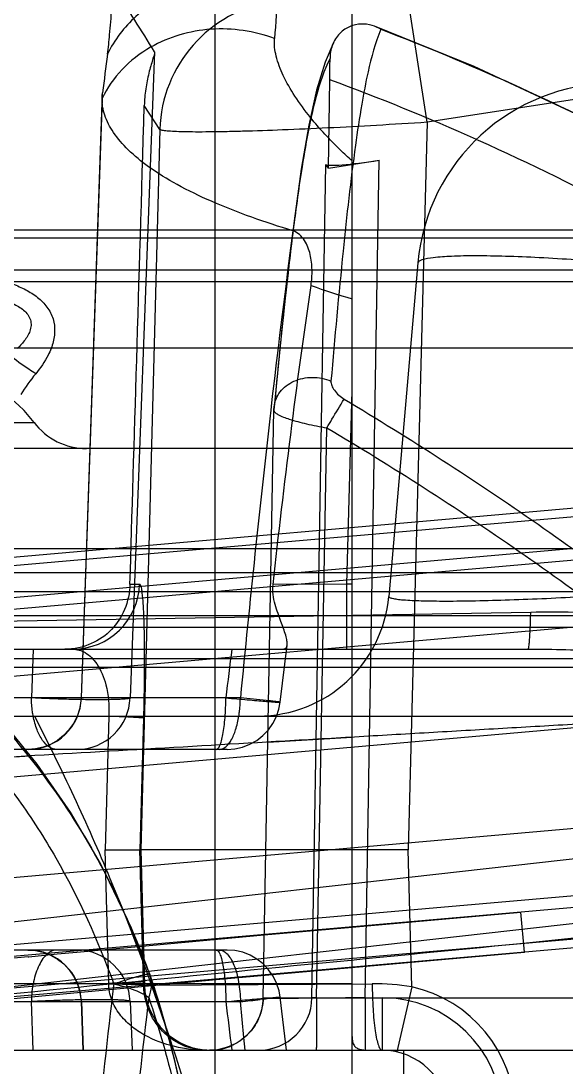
# Model space of a CAD drawing. Header units: millimetres. Extents: x 28656 to 29764, y -21384 to -20601.
# Drawn here: x 29222.55 to 29226.71, y -21151.97 to -21143.99 of the extents above; entities that cross this region are included whole.
import ezdxf

# ---------------------------------------------------------------- set-up
doc = ezdxf.new("R2010")
doc.units = ezdxf.units.MM
doc.header["$LTSCALE"] = 8
doc.layers.add('Cav-cor', color=30, linetype='Continuous')
doc.layers.add('dim', color=3, linetype='Continuous', lineweight=15)

# ---------------------------------------------------------------- blocks, each defined once
blk = doc.blocks.new('20160903.083224')
at = {"layer": 'Cav-cor', "color": 241}
for p, q in [((0.8933, -6.4863), (0.8933, 19.5137)), ((-0.1533, 18.0947), (-0.1533, -4.9053)), ((1.4669, 10.2168), (1.3111, 11.2217)), ((1.113, 10.9263), (1.066, 10.9492)), ((0.7542, 10.8303), (0.6883, 10.6751)), ((-0.6126, 10.7552), (-0.7988, 5.8252)), ((-0.6126, 10.7552), (-0.6121, 10.7518)), ((4.0933, 10.6238), (1.4669, 10.2168)), ((0.7127, 9.8676), (0.7239, 10.5407)), ((-1.0131, 10.3992), (-1.1728, 5.8265)), ((-1.1704, 5.8265), (-1.0094, 10.4419)), ((-0.5729, 10.162), (-0.691, 10.3442)), ((1.4669, 10.2168), (1.3214, 4.6677)), ((-0.5729, 10.162), (-0.7169, 4.6677)), ((1.8427, 10.0865), (1.8565, 10.0803)), ((0.7127, 9.8676), (1.1002, 9.9277)), ((0.9942, 3.5386), (1.1002, 9.9277)), ((0.5879, 3.5386), (0.6933, 9.8952)), ((0.7127, 9.8676), (0.6933, 9.8952)), ((-17.3216, 9.3974), (3.1607, 9.3974)), ((0.4428, 9.3886), (0.4304, 9.2953)), ((3.1703, 9.3321), (-17.3311, 9.3321)), ((1.3958, 9.1445), (1.1732, 6.6006)), ((-17.3061, 9.0914), (3.1452, 9.0914)), ((-17.7903, 9.0027), (3.6294, 9.0027)), ((3.1194, 8.4927), (-17.2803, 8.4927)), ((0.8528, 6.6944), (0.8933, 8.1698)), ((0.215, 3.5383), (0.298, 8.0227)), ((0.2765, 8.0485), (0.2735, 8.0221)), ((0.2988, 8.0456), (0.2973, 8.0198)), ((0.298, 8.0227), (0.2974, 8.0193)), ((0.2979, 8.0227), (0.2988, 8.0456)), ((0.3002, 8.0463), (0.298, 8.0227)), ((0.2988, 8.0456), (0.2988, 8.0459)), ((-3.8147, 7.9277), (-1.5322, 7.9277)), ((0.6219, 3.5386), (0.7017, 7.8866)), ((8.8388, 7.8194), (-4.8671, 6.6203)), ((8.8491, 7.7547), (-4.8614, 6.5552)), ((14.0375, 7.7277), (-20.4567, 7.7277)), ((8.8655, 7.5145), (-4.8405, 6.3154)), ((9.1493, 7.4503), (-4.8405, 6.2264)), ((11.014, 7.1015), (-4.796, 5.7183)), ((3.1194, 6.9627), (-17.2803, 6.9627)), ((18.4409, 6.9834), (-8.3037, 4.6435)), ((3.0525, 6.7801), (-15.1535, 6.7801)), ((3.0601, 6.6354), (-15.8629, 6.6354)), ((-0.8004, 6.6944), (-0.7275, 6.6944)), ((0.8528, 6.6944), (0.2907, 6.691)), ((0.8933, 6.6944), (0.8528, 6.6944)), ((0.8528, 6.1977), (0.8528, 6.6944)), ((-5.9793, 6.3378), (2.2564, 6.481)), ((3.6294, 6.4527), (-17.7903, 6.4527)), ((3.1452, 6.364), (-15.4498, 6.364)), ((0.3457, 5.7927), (0.3982, 6.2289)), ((-42.2032, 6.1977), (2.2365, 6.1977)), ((-1.5383, 6.1977), (-1.5524, 5.8265)), ((3.1703, 6.1233), (-15.4247, 6.1234)), ((3.1607, 6.058), (-15.4343, 6.058)), ((0.042, 5.8265), (-34.0756, 5.8265)), ((-0.7993, 5.8265), (-0.7988, 5.8253)), ((0.2634, 5.8035), (0.042, 5.8265)), ((-60.4322, 5.6877), (18.6189, 5.6877)), ((-0.9622, 5.6877), (-0.9897, 4.6677)), ((-0.6971, 5.6744), (-0.7242, 4.6677)), ((-0.6968, 5.6877), (-0.6971, 5.6744)), ((10.9251, 5.5579), (-4.8849, 4.1747)), ((0.2509, 5.4888), (0.8933, 5.526)), ((-0.0595, 5.4327), (-47.8822, 5.4327)), ((-4.5276, 5.2116), (-1.56, 5.3838)), ((10.9695, 5.0498), (-4.8405, 3.6666)), ((10.9695, 4.9608), (-4.8405, 3.5776)), ((-5.8775, 3.6477), (5.0257, 4.8746)), ((10.9905, 4.721), (-4.8195, 3.3378)), ((10.9962, 4.6559), (-4.8138, 3.2727)), ((-0.9622, 3.6477), (-0.9897, 4.6677)), ((-0.9897, 4.6677), (-0.7242, 4.6677)), ((-0.7242, 4.6677), (-0.7169, 4.6677)), ((-0.6971, 3.6611), (-0.7242, 4.6677)), ((-0.7169, 4.6677), (-0.6898, 3.6344)), ((1.3214, 4.6677), (-0.7169, 4.6677)), ((1.3488, 3.6224), (1.3214, 4.6677)), ((4.2155, 4.2884), (-6.011, 3.1377)), ((0.8932, 4.0778), (2.1812, 4.1919)), ((2.2079, 3.8871), (2.1812, 4.1919)), ((4.2384, 4.1711), (2.2022, 3.9522)), ((0.2237, 4.0174), (0.8932, 4.0778)), ((-0.7356, 3.9297), (0.2237, 4.0174)), ((-1.0163, 3.9037), (-0.7356, 3.9297)), ((-0.0595, 3.9027), (-47.8822, 3.9027)), ((-1.5759, 3.8516), (-1.5729, 3.8519)), ((-1.5729, 3.8519), (-1.3544, 3.8723)), ((-1.3544, 3.8723), (-1.205, 3.8862)), ((-1.205, 3.8862), (-1.1224, 3.8939)), ((-1.1224, 3.8939), (-1.0163, 3.9037)), ((-0.6499, 3.717), (-0.6496, 3.7154)), ((-0.6456, 3.7047), (-0.6496, 3.7154)), ((-0.6496, 3.7153), (-0.646, 3.7049)), ((-43.546, 3.6477), (0.8934, 3.6477)), ((-0.6964, 3.6344), (-0.6971, 3.6611)), ((-0.6964, 3.6344), (-0.6898, 3.6344)), ((-0.6898, 3.6344), (1.0478, 3.6457)), ((1.3488, 3.6224), (1.2358, 3.125)), ((0.2184, 3.527), (0.1936, 3.5244)), ((0.2156, 3.5386), (0.215, 3.5382)), ((0.2156, 3.5386), (0.5879, 3.5386)), ((0.2205, 3.5272), (0.2184, 3.527)), ((0.3944, 3.1377), (0.3457, 3.5427)), ((0.6219, 3.5386), (6.1268, 3.5386)), ((-34.0756, 3.509), (0.042, 3.509)), ((-1.5383, 3.1377), (-1.5524, 3.509)), ((-1.1728, 3.509), (-1.1598, 3.1377)), ((-1.1704, 3.509), (-1.1575, 3.1377)), ((-0.7993, 3.509), (-0.7988, 3.5102)), ((-0.7988, 3.5102), (-0.7847, 3.1379)), ((0.069, 3.2342), (0.042, 3.509)), ((0.0786, 3.1377), (0.069, 3.2342)), ((-42.2032, 3.1377), (6.3337, 3.1377)), ((-0.1324, 3.1422), (-0.1929, 3.1377)), ((0.9931, 3.1391), (1.0324, 3.1377)), ((1.2861, 3.1377), (1.2861, -6.4863))]:
    blk.add_line(p, q, dxfattribs=at)
for points in [[(2.8323, 10.1727), (1.8238, 10.6432), (1.0658, 10.9492)], [(0.6883, 10.6751), (0.6233, 10.4633), (0.5632, 10.1943), (0.5061, 9.8604), (0.4511, 9.4648), (0.3981, 9.0204), (0.3467, 8.5383), (0.2988, 8.0459)], [(-1.1728, 5.8265), (-1.1746, 5.8), (-1.1849, 5.7409), (-1.2038, 5.684), (-1.2309, 5.6305), (-1.2655, 5.5815), (-1.3069, 5.5381), (-1.3542, 5.5012), (-1.4064, 5.4717), (-1.4624, 5.4502), (-1.5209, 5.4371), (-1.5805, 5.4327)], [(0.3172, 5.6841), (0.3361, 5.741), (0.3457, 5.7927)], [(-0.6497, 3.7164), (-0.821, 4.1405), (-1.025, 4.5614), (-1.2532, 4.953), (-1.5081, 5.3201), (-1.7922, 5.6689)], [(0.2142, 5.5382), (0.2556, 5.5816), (0.2902, 5.6305), (0.3172, 5.6841)], [(-0.0595, 5.4327), (0.0003, 5.4371), (0.0588, 5.4502), (0.1148, 5.4718), (0.1669, 5.5013), (0.2142, 5.5382)], [(-4.8103, 3.2327), (-2.5051, 3.4565), (-0.1424, 3.6768), (2.2079, 3.8871)], [(-1.5805, 3.9027), (-1.5206, 3.8983), (-1.4619, 3.8851), (-1.4057, 3.8633), (-1.3533, 3.8336), (-1.3058, 3.7964), (-1.2644, 3.7526), (-1.2299, 3.7033), (-1.203, 3.6493), (-1.1843, 3.592), (-1.1743, 3.5326), (-1.1728, 3.509)], [(0.2567, 3.7526), (0.2153, 3.7963), (0.1679, 3.8335), (0.1155, 3.8633), (0.0593, 3.885), (0.0006, 3.8983), (-0.0595, 3.9027)], [(0.3457, 3.5427), (0.3367, 3.592), (0.3181, 3.6493), (0.2912, 3.7032), (0.2567, 3.7526)], [(-0.1841, 0.4323), (-0.1879, 0.8496), (-0.2042, 1.2686), (-0.2321, 1.6611), (-0.2713, 2.0324), (-0.3218, 2.3876), (-0.3841, 2.7316), (-0.4594, 3.0683), (-0.5492, 3.4012), (-0.6455, 3.7046)], [(0.215, 3.5382), (0.2138, 3.514), (0.2046, 3.4538), (0.1865, 3.3957), (0.1599, 3.3409), (0.1255, 3.2907), (0.0841, 3.2461), (0.0364, 3.2083), (-0.0164, 3.1779), (-0.073, 3.1557), (-0.1324, 3.1422)]]:
    blk.add_lwpolyline(points, dxfattribs=at)
for centre, radius, start, end in [((60.2541, 6.3019), 60.125, 175.320036, 175.656464), ((0.4488, 10.1304), 1.0222, 98.9442, 178.22911), ((36.6566, 5.7238), 37.9604, 172.41299, 172.8602), ((-9.7844, 10.7176), 10.5098, 359.0359, 359.93067), ((-5.4825, -6.3316), 17.9781, 65.95516, 69.80465), ((2.8901, 9.0137), 1.5, 90, 175), ((74.3622, -0.4624), 74.573, 172.481411, 173.446662), ((3.0015, 15.893), 7.3326, 250.72337, 253.2913), ((-2.3322, 7.3277), 1, 36.86989, 89.99999), ((125.5106, -6.2872), 126.0519, 173.481766, 174.485318), ((-1.1322, 8.2277), 0.5, 216.86991, 270.00003), ((-1.237, 6.7074), 0.5097, 270.03469, 358.53711), ((0.177, 6.6877), 1, 269.99962, 354.99997), ((115.2821, -8.0658), 116.1846, 172.948249, 173.132681), ((-1.5779, 5.8404), 0.4077, 270.03427, 358.03749), ((-1.2069, 5.8404), 0.4077, 270.03426, 358.03749), ((-6.3601, 1.6805), 6.0593, 25.61733, 26.33585), ((96.4742, -969.7472), 978.2524, 95.5300504, 95.9429211), ((56.7128, -618.8984), 625.4719, 95.3472455, 95.4675495), ((-1.5779, 3.495), 0.4077, 1.96251, 89.96573), ((-1.2069, 3.495), 0.4077, 1.96251, 89.96574), ((-1.1281, 3.5396), 0.51, 18.88611, 20.35011), ((89.1418, -6.8714), 90.6781, 173.339861, 174.887791), ((-0.1803, 3.6474), 0.5097, 181.46289, 269.9653), ((1.0597, 1.8498), 1.796, 80.73764, 90.38091), ((1.1228, 2.6277), 1.02, 2, 77.20078), ((87.0157, -6.8756), 88.2893, 173.225054, 174.799809), ((-2.4173, 28.4135), 25.0257, 275.63979, 275.98862), ((0.1803, 3.5454), 0.4077, 270.03951, 359.04131), ((-0.1835, 3.5456), 0.3992, 358.54383, 359.00122), ((1.1239, 2.6206), 0.918, 2.0004, 89.9996), ((115.2821, 17.4012), 116.1846, 186.867319, 187.051751), ((-0.1874, 3.5432), 0.4025, 335.62909, 337.53729), ((-0.1901, 3.5432), 0.4048, 313.79818, 315.69985), ((-0.1918, 3.5366), 0.3989, 270.0012, 271.56439), ((-0.1928, 3.5492), 0.4115, 271.6426, 291.07096), ((-0.1896, 3.5397), 0.4015, 291.13286, 293.19316), ((1.1228, 2.6277), 0.51, 2, 90)]:
    blk.add_arc(centre, radius, start, end, dxfattribs=at)
for centre, major_axis, ratio, start_param, end_param in [((-69.779, 118.4641), (-74.7253, 116.8133), 0.004188, 3.536347, 3.54697), ((0.7464, 60.0729), (1.704, 58.4224), 0.000423, 3.56019, 3.694151), ((1.1019, 9.9603), (0.4091, 0.0639), 0.077142, 3.179601, 4.696026)]:
    blk.add_ellipse(centre, major_axis=major_axis, ratio=ratio, start_param=start_param, end_param=end_param, dxfattribs=at)
for points, knots in [([(0.3297, 11.2078), (0.208, 11.2525), (-0.0518, 11.2997), (-0.3754, 11.2455), (-0.6062, 11.1378), (-0.8055, 10.9946), (-0.9201, 10.8456), (-0.9712, 10.7375)], [0, 0, 0, 0, 0.258017, 0.513532, 0.639007, 0.762045, 1, 1, 1, 1]), ([(-0.9714, 10.7357), (-0.9648, 10.7853), (-0.9531, 10.9011), (-0.944, 11.017), (-0.9393, 11.0832)], [0, 0, 0, 0, 0.429779, 1, 1, 1, 1]), ([(1.0658, 10.9492), (1.0397, 10.959), (0.9839, 10.9713), (0.8962, 10.9609), (0.8114, 10.9154), (0.7698, 10.8617), (0.7542, 10.8303)], [0, 0, 0, 0, 0.228806, 0.461048, 0.71169, 1, 1, 1, 1]), ([(0.3018, 10.8556), (0.1489, 10.9131), (-0.1816, 10.962), (-0.5037, 10.8686), (-0.6425, 10.7894)], [0, 0, 0, 0, 0.505467, 1, 1, 1, 1]), ([(0.5758, 10.2537), (0.5337, 10.3061), (0.4581, 10.4088), (0.3683, 10.5652), (0.3113, 10.7126), (0.2984, 10.811), (0.3018, 10.8556)], [0, 0, 0, 0, 0.299162, 0.567093, 0.800695, 1, 1, 1, 1]), ([(1.113, 10.9263), (1.0695, 10.8221), (1.0184, 10.6306), (0.9617, 10.3338), (0.894, 9.8784), (0.8165, 9.1743), (0.7614, 8.574), (0.7329, 8.2433)], [0, 0, 0, 0, 0.124784, 0.217488, 0.334091, 0.633223, 1, 1, 1, 1]), ([(1.113, 10.9263), (1.7886, 10.6684), (3.1108, 10.0718), (4.9722, 8.9481), (6.7088, 7.642), (8.3392, 6.207), (9.8639, 4.6596), (11.2581, 2.993), (12.5021, 1.2115), (13.2278, -0.042), (13.5685, -0.6802)], [0, 0, 0, 0, 0.124972, 0.249956, 0.374961, 0.499976, 0.624988, 0.749993, 0.874994, 1, 1, 1, 1]), ([(-0.6425, 10.7894), (-0.7227, 10.7437), (-0.8688, 10.6312), (-0.9747, 10.4795), (-1.0131, 10.399)], [0, 0, 0, 0, 0.508678, 1, 1, 1, 1]), ([(0.7542, 10.8303), (0.7497, 10.8212), (0.7327, 10.7815), (0.7254, 10.7378), (0.7254, 10.7049)], [0, 0, 0, 0, 0.23643, 1, 1, 1, 1]), ([(-0.6121, 10.7518), (-0.6125, 10.7445), (-0.6184, 10.7252), (-0.6287, 10.6904), (-0.6427, 10.6445), (-0.6624, 10.5708), (-0.6824, 10.4703), (-0.6898, 10.3868), (-0.691, 10.3442)], [0, 0, 0, 0, 0.052409, 0.143902, 0.262379, 0.397709, 0.693348, 1, 1, 1, 1]), ([(0.7254, 10.7049), (0.6788, 10.6124), (0.6217, 10.4372), (0.5592, 10.1593), (0.5068, 9.8558), (0.4546, 9.4842), (0.3809, 8.8735), (0.3322, 8.387), (0.3002, 8.0463)], [0, 0, 0, 0, 0.115008, 0.202887, 0.316731, 0.456888, 0.619817, 1, 1, 1, 1]), ([(-0.6582, 9.8779), (-0.713, 9.9174), (-0.8106, 9.9971), (-0.9261, 10.1297), (-0.9979, 10.2632), (-1.0146, 10.3562), (-1.0131, 10.399)], [0, 0, 0, 0, 0.310461, 0.576758, 0.803198, 1, 1, 1, 1]), ([(-1.0131, 10.3992), (-1.013, 10.4025), (-1.0123, 10.4167), (-1.0108, 10.4309), (-1.0094, 10.4419)], [0, 0, 0, 0, 0.22842, 1, 1, 1, 1]), ([(1.4669, 10.2168), (1.3384, 10.2085), (1.0858, 10.1931), (0.7182, 10.1735), (0.3774, 10.1583), (0.1158, 10.1493), (-0.0709, 10.1449), (-0.1909, 10.1431), (-0.2959, 10.1427), (-0.3848, 10.1436), (-0.457, 10.1458), (-0.5117, 10.1494), (-0.5463, 10.1534), (-0.5646, 10.1579), (-0.5708, 10.1604), (-0.5729, 10.162)], [0, 0, 0, 0, 0.189092, 0.371467, 0.540473, 0.690036, 0.755783, 0.814677, 0.866196, 0.909861, 0.945291, 0.972192, 0.990379, 0.996225, 1, 1, 1, 1]), ([(0.8933, 9.9232), (0.8633, 9.9499), (0.7509, 10.0536), (0.6464, 10.1659), (0.5758, 10.2537)], [0, 0, 0, 0, 0.262933, 1, 1, 1, 1]), ([(0.4431, 9.3885), (0.232, 9.4532), (-0.0689, 9.558), (-0.433, 9.7322), (-0.5889, 9.8279), (-0.6582, 9.8779)], [0, 0, 0, 0, 0.547694, 0.78791, 1, 1, 1, 1]), ([(0.5808, 8.9715), (0.5866, 9.0111), (0.5917, 9.0906), (0.5811, 9.1894), (0.5582, 9.2645), (0.525, 9.3332), (0.4794, 9.3774), (0.4431, 9.3885)], [0, 0, 0, 0, 0.256131, 0.508401, 0.632865, 0.756263, 1, 1, 1, 1]), ([(2.8901, 9.1445), (2.7935, 9.1528), (2.6038, 9.1677), (2.3282, 9.1845), (2.0739, 9.195), (1.8508, 9.199), (1.6669, 9.1963), (1.5299, 9.1877), (1.4459, 9.1747), (1.4064, 9.1602), (1.3962, 9.1493), (1.3958, 9.1445)], [0, 0, 0, 0, 0.192994, 0.378778, 0.549745, 0.699693, 0.823129, 0.915475, 0.973856, 0.990331, 1, 1, 1, 1]), ([(-2.776, 9.1149), (-2.7009, 9.1149), (-2.5507, 9.1129), (-2.3257, 9.1018), (-2.1016, 9.0801), (-1.881, 9.0429), (-1.7026, 8.9916), (-1.571, 8.9291), (-1.4836, 8.8684), (-1.4144, 8.7902), (-1.3748, 8.6946), (-1.3718, 8.5912), (-1.3896, 8.5247), (-1.4018, 8.4925)], [0, 0, 0, 0, 0.12921, 0.258504, 0.387693, 0.51633, 0.643313, 0.705581, 0.766366, 0.825288, 0.882862, 0.940698, 1, 1, 1, 1]), ([(-2.7571, 8.9517), (-2.6935, 8.9517), (-2.5661, 8.9506), (-2.3744, 8.9446), (-2.2142, 8.9347), (-2.0858, 8.9222), (-1.9893, 8.9098), (-1.893, 8.8934), (-1.7975, 8.8714), (-1.7045, 8.8406), (-1.619, 8.7971), (-1.5641, 8.7367), (-1.5522, 8.6773), (-1.559, 8.6343), (-1.5758, 8.5943), (-1.6076, 8.5451), (-1.6379, 8.5126), (-1.6596, 8.4924)], [0, 0, 0, 0, 0.126055, 0.252749, 0.380212, 0.444284, 0.508605, 0.573178, 0.637975, 0.702796, 0.76693, 0.827379, 0.855891, 0.884117, 0.912471, 0.941278, 1, 1, 1, 1]), ([(-7.2254, 8.6347), (-6.5895, 8.397), (-5.6455, 8.0023), (-4.4328, 7.3728), (-3.5501, 6.833), (-2.7134, 6.2108), (-2.0815, 5.6041), (-1.6437, 5.0544), (-1.2624, 4.4613), (-1.0456, 3.9758), (-0.9244, 3.6454)], [0, 0, 0, 0, 0.245438, 0.36917, 0.493689, 0.619106, 0.745482, 0.809054, 0.872754, 1, 1, 1, 1]), ([(-1.4018, 8.4925), (-1.4084, 8.4751), (-1.4393, 8.4058), (-1.483, 8.3428), (-1.5195, 8.2989)], [0, 0, 0, 0, 0.246361, 1, 1, 1, 1]), ([(-1.5195, 8.2989), (-1.5372, 8.3099), (-1.6063, 8.3542), (-1.6727, 8.4028), (-1.7201, 8.4417)], [0, 0, 0, 0, 0.253972, 1, 1, 1, 1]), ([(0.2988, 8.0459), (0.3027, 8.0866), (0.3375, 8.1703), (0.449, 8.2518), (0.5903, 8.2808), (0.688, 8.262), (0.7329, 8.2433)], [0, 0, 0, 0, 0.225356, 0.468963, 0.732015, 1, 1, 1, 1]), ([(0.7329, 8.2433), (0.7319, 8.232), (0.7382, 8.2065), (0.7681, 8.1557), (0.8045, 8.1223), (0.8334, 8.1051)], [0, 0, 0, 0, 0.192565, 0.428747, 1, 1, 1, 1]), ([(0.7017, 7.8866), (0.7146, 7.9082), (0.7581, 7.9812), (0.8019, 8.0541), (0.8334, 8.1051)], [0, 0, 0, 0, 0.295265, 1, 1, 1, 1]), ([(0.8334, 8.1051), (1.3371, 7.8043), (2.3241, 7.1675), (3.7332, 6.1101), (5.065, 4.9572), (5.9028, 4.1343), (6.3092, 3.711)], [0, 0, 0, 0, 0.24999, 0.499988, 0.749992, 1, 1, 1, 1]), ([(0.2974, 8.0194), (0.2973, 8.014), (0.3073, 8.0007), (0.3459, 7.977), (0.4278, 7.9467), (0.5526, 7.9132), (0.6494, 7.8952), (0.7017, 7.8866)], [0, 0, 0, 0, 0.037546, 0.10231, 0.319539, 0.632703, 1, 1, 1, 1]), ([(0.7017, 7.8866), (1.2014, 7.5899), (2.18, 6.9611), (3.5761, 5.9148), (4.8948, 4.7729), (5.7244, 3.9578), (6.1268, 3.5386)], [0, 0, 0, 0, 0.249995, 0.499993, 0.749995, 1, 1, 1, 1]), ([(-0.8004, 6.6944), (-0.8024, 6.6279), (-0.8282, 6.5005), (-0.9337, 6.338), (-1.0945, 6.225), (-1.2279, 6.1977), (-1.2965, 6.1977)], [0, 0, 0, 0, 0.257473, 0.490228, 0.734338, 1, 1, 1, 1]), ([(-0.7275, 6.6944), (-0.7253, 6.6944), (-0.7204, 6.6881), (-0.7168, 6.6756), (-0.7121, 6.6543), (-0.7062, 6.6101), (-0.7, 6.5335), (-0.6948, 6.4172), (-0.6915, 6.2692), (-0.6905, 6.0935), (-0.6921, 5.8964), (-0.6949, 5.7587), (-0.6968, 5.6877)], [0, 0, 0, 0, 0.006478, 0.019662, 0.04067, 0.069765, 0.15253, 0.268119, 0.415449, 0.591298, 0.789492, 1, 1, 1, 1]), ([(0.3982, 6.2289), (0.3995, 6.2397), (0.3972, 6.2651), (0.3822, 6.3256), (0.3565, 6.3944), (0.3281, 6.472), (0.297, 6.5634), (0.285, 6.64), (0.2907, 6.691)], [0, 0, 0, 0, 0.068178, 0.158026, 0.391422, 0.528835, 0.677098, 1, 1, 1, 1]), ([(1.1732, 6.6006), (1.1729, 6.5972), (1.1795, 6.592), (1.189, 6.5885), (1.2077, 6.5833), (1.2395, 6.5784), (1.3132, 6.571), (1.4372, 6.566), (1.6209, 6.5642), (1.8453, 6.5669), (2.1015, 6.5739), (2.3791, 6.5851), (2.5702, 6.595), (2.6675, 6.6006)], [0, 0, 0, 0, 0.006812, 0.013006, 0.02139, 0.044939, 0.077561, 0.169156, 0.293103, 0.444623, 0.617654, 0.805235, 1, 1, 1, 1]), ([(2.2365, 6.1977), (2.2372, 6.1977), (2.2387, 6.1996), (2.2407, 6.2059), (2.2433, 6.2204), (2.2459, 6.2442), (2.2485, 6.2771), (2.2509, 6.3182), (2.254, 6.3871), (2.2555, 6.4422), (2.2564, 6.481)], [0, 0, 0, 0, 0.0069, 0.020913, 0.073233, 0.158075, 0.274219, 0.419496, 0.591511, 1, 1, 1, 1]), ([(2.2564, 6.481), (2.4731, 6.4848), (2.7985, 6.48), (3.2302, 6.4429), (3.5511, 6.3953), (3.8668, 6.3217), (4.1215, 6.2305), (4.3132, 6.1301), (4.4893, 6.0087), (4.6013, 5.8774), (4.6338, 5.7754)], [0, 0, 0, 0, 0.250988, 0.376308, 0.501444, 0.626378, 0.751135, 0.81356, 0.876039, 1, 1, 1, 1]), ([(0.364, 6.1977), (0.3723, 6.1977), (0.391, 6.2024), (0.3972, 6.2205), (0.3982, 6.2289)], [0, 0, 0, 0, 0.495883, 1, 1, 1, 1]), ([(-1.2367, 6.1977), (-1.2038, 6.1977), (-1.1292, 6.1752), (-1.0363, 6.0761), (-0.969, 5.9074), (-0.9579, 5.7676), (-0.9622, 5.6877)], [0, 0, 0, 0, 0.155466, 0.34838, 0.622047, 1, 1, 1, 1]), ([(2.2365, 6.1977), (2.4281, 6.1977), (2.7159, 6.192), (3.0989, 6.1677), (3.3858, 6.1387), (3.6714, 6.0955), (3.9533, 6.0324), (4.1826, 5.9542), (4.3517, 5.8624), (4.4271, 5.7988), (4.455, 5.7598)], [0, 0, 0, 0, 0.249287, 0.37418, 0.499221, 0.62439, 0.74965, 0.874895, 0.937541, 1, 1, 1, 1]), ([(-0.7988, 5.8253), (-0.7989, 5.8235), (-0.8067, 5.8211), (-0.818, 5.819), (-0.8399, 5.8167), (-0.8682, 5.8149), (-0.9044, 5.8134), (-0.9653, 5.8119), (-1.0544, 5.8114), (-1.1725, 5.8126), (-1.2996, 5.8156), (-1.4273, 5.8201), (-1.5116, 5.8242), (-1.5524, 5.8265)], [0, 0, 0, 0, 0.007081, 0.024391, 0.052401, 0.090744, 0.138782, 0.195799, 0.332746, 0.49258, 0.664611, 0.837714, 1, 1, 1, 1]), ([(-1.5381, 5.6868), (-1.5403, 5.6981), (-1.5481, 5.7443), (-1.5518, 5.7911), (-1.5524, 5.8265)], [0, 0, 0, 0, 0.244604, 1, 1, 1, 1]), ([(-0.1432, 5.4327), (-0.1379, 5.4327), (-0.1251, 5.442), (-0.1132, 5.4658), (-0.1009, 5.5021), (-0.0904, 5.5505), (-0.0815, 5.6094), (-0.0721, 5.7024), (-0.0693, 5.7759), (-0.069, 5.8265)], [0, 0, 0, 0, 0.039006, 0.102478, 0.195698, 0.31722, 0.463681, 0.630341, 1, 1, 1, 1]), ([(-0.069, 5.8265), (-0.0408, 5.8239), (0.0138, 5.8189), (0.0922, 5.8119), (0.1632, 5.8057), (0.2243, 5.8006), (0.2684, 5.797), (0.2973, 5.7949), (0.3141, 5.7937), (0.327, 5.7931), (0.3371, 5.7921), (0.3417, 5.7929), (0.3455, 5.792), (0.3457, 5.7927)], [0, 0, 0, 0, 0.203703, 0.395341, 0.568142, 0.717062, 0.837762, 0.886435, 0.926822, 0.958551, 0.981372, 0.995194, 1, 1, 1, 1]), ([(0.0301, 5.6868), (0.0319, 5.6981), (0.0385, 5.7444), (0.0416, 5.7911), (0.042, 5.8265)], [0, 0, 0, 0, 0.243996, 1, 1, 1, 1]), ([(0.3457, 5.7927), (0.3457, 5.7932), (0.3429, 5.7932), (0.34, 5.7943), (0.3328, 5.7951), (0.324, 5.7964), (0.3122, 5.7979), (0.2918, 5.8003), (0.2752, 5.8022), (0.2634, 5.8035)], [0, 0, 0, 0, 0.016589, 0.064979, 0.145067, 0.256303, 0.398101, 0.569865, 1, 1, 1, 1]), ([(3.5011, 5.6763), (3.5127, 5.6773), (3.438, 5.6726), (3.3947, 5.6706), (3.2633, 5.6629), (3.1326, 5.6554), (2.9445, 5.6446), (2.7119, 5.6312), (2.3363, 5.6095), (1.8664, 5.5823), (1.3017, 5.5496), (0.7367, 5.5169), (-0.0171, 5.4732), (-0.9596, 5.4186), (-2.0906, 5.353), (-3.5988, 5.2655), (-4.73, 5.1998), (-5.4841, 5.1561)], [0, 0, 0, 0, 0.003877, 0.010782, 0.02575, 0.041118, 0.056626, 0.087824, 0.119137, 0.181905, 0.24476, 0.307656, 0.370573, 0.496439, 0.622324, 0.748216, 1, 1, 1, 1]), ([(-1.8379, 5.6884), (-1.657, 5.4907), (-1.3192, 5.0728), (-1.0483, 4.6084), (-0.9296, 4.3687)], [0, 0, 0, 0, 0.500427, 1, 1, 1, 1]), ([(-1.3572, 5.4327), (-1.3771, 5.4327), (-1.4216, 5.4485), (-1.473, 5.5052), (-1.5137, 5.5871), (-1.5313, 5.6516), (-1.5381, 5.6868)], [0, 0, 0, 0, 0.179514, 0.400382, 0.675965, 1, 1, 1, 1]), ([(-1.528, 5.6877), (-1.3219, 5.2818), (-0.935, 4.4564), (-0.4607, 3.1737), (-0.0856, 1.8591), (0.2127, 0.5253), (0.4444, -0.8218), (0.6704, -2.6298), (0.7566, -3.9949), (0.7839, -4.9053)], [0, 0, 0, 0, 0.124976, 0.249957, 0.374954, 0.499962, 0.624977, 0.749996, 1, 1, 1, 1]), ([(-0.9622, 5.6877), (-0.9271, 5.6865), (-0.8645, 5.6841), (-0.7915, 5.681), (-0.7458, 5.6785), (-0.7225, 5.6772), (-0.7072, 5.6757), (-0.6994, 5.6751), (-0.6971, 5.6744)], [0, 0, 0, 0, 0.396707, 0.708309, 0.825222, 0.91362, 0.972177, 1, 1, 1, 1]), ([(-0.121, 5.4327), (-0.1041, 5.4327), (-0.0768, 5.4448), (-0.0491, 5.4729), (-0.0194, 5.5162), (0.01, 5.5883), (0.0244, 5.6518), (0.0301, 5.6868)], [0, 0, 0, 0, 0.161898, 0.261906, 0.378332, 0.660611, 1, 1, 1, 1]), ([(-1.3572, 3.9027), (-1.3699, 3.9027), (-1.3968, 3.8969), (-1.4335, 3.8731), (-1.4666, 3.8358), (-1.5072, 3.7663), (-1.5415, 3.6555), (-1.5516, 3.5598), (-1.5524, 3.509)], [0, 0, 0, 0, 0.08018, 0.16949, 0.273226, 0.393229, 0.677473, 1, 1, 1, 1]), ([(-0.1432, 3.9027), (-0.1379, 3.9027), (-0.1251, 3.8935), (-0.1132, 3.8696), (-0.1009, 3.8333), (-0.0904, 3.785), (-0.0815, 3.7261), (-0.0721, 3.633), (-0.0693, 3.5596), (-0.069, 3.509)], [0, 0, 0, 0, 0.039006, 0.102478, 0.195698, 0.31722, 0.463681, 0.630341, 1, 1, 1, 1]), ([(-0.121, 3.9027), (-0.1104, 3.9027), (-0.0871, 3.8965), (-0.0566, 3.8723), (-0.0293, 3.8351), (0.0047, 3.7651), (0.033, 3.6546), (0.0413, 3.5597), (0.042, 3.509)], [0, 0, 0, 0, 0.070392, 0.152649, 0.25299, 0.372908, 0.664539, 1, 1, 1, 1]), ([(-0.9243, 3.6457), (-0.8872, 3.6564), (-0.822, 3.6784), (-0.7457, 3.7018), (-0.6977, 3.7127), (-0.6764, 3.7176), (-0.6634, 3.7198), (-0.6564, 3.7207), (-0.6508, 3.7192), (-0.6499, 3.717)], [0, 0, 0, 0, 0.406185, 0.7219, 0.837772, 0.92234, 0.952463, 0.974687, 1, 1, 1, 1]), ([(-0.6571, 3.5396), (-0.6454, 3.5665), (-0.6303, 3.6218), (-0.6369, 3.6793), (-0.6455, 3.7046)], [0, 0, 0, 0, 0.522187, 1, 1, 1, 1]), ([(-0.646, 3.7049), (-0.5668, 3.4713), (-0.3888, 2.8333), (-0.2303, 1.7353), (-0.2062, 0.8752), (-0.2112, 0.4306)], [0, 0, 0, 0, 0.223088, 0.59789, 1, 1, 1, 1]), ([(-0.2149, 3.1377), (-0.2969, 3.1378), (-0.4616, 3.156), (-0.6572, 3.2281), (-0.7948, 3.3208), (-0.8831, 3.4106), (-0.9458, 3.5213), (-0.9622, 3.6057), (-0.9626, 3.6477)], [0, 0, 0, 0, 0.247672, 0.495883, 0.620904, 0.74652, 0.872934, 1, 1, 1, 1]), ([(-0.6971, 3.6611), (-0.6994, 3.6603), (-0.7072, 3.6598), (-0.7225, 3.6582), (-0.7458, 3.6569), (-0.7915, 3.6544), (-0.8645, 3.6513), (-0.9271, 3.6489), (-0.9622, 3.6477)], [0, 0, 0, 0, 0.027823, 0.08638, 0.174778, 0.291691, 0.603293, 1, 1, 1, 1]), ([(-0.6964, 3.6344), (-0.6986, 3.6356), (-0.7066, 3.6363), (-0.7218, 3.6379), (-0.7453, 3.6387), (-0.7761, 3.6396), (-0.8141, 3.6403), (-0.8767, 3.6411), (-0.9267, 3.6415), (-0.9618, 3.6418)], [0, 0, 0, 0, 0.028456, 0.087198, 0.17562, 0.292465, 0.435856, 0.603756, 1, 1, 1, 1]), ([(-0.9243, 3.6457), (-0.8697, 3.6331), (-0.7938, 3.6115), (-0.7056, 3.5722), (-0.671, 3.5509), (-0.6571, 3.5396)], [0, 0, 0, 0, 0.58144, 0.814294, 1, 1, 1, 1]), ([(-0.2149, 3.1377), (-0.2676, 3.1378), (-0.3778, 3.1571), (-0.5318, 3.2478), (-0.6584, 3.4102), (-0.6945, 3.5559), (-0.6964, 3.6344)], [0, 0, 0, 0, 0.207664, 0.43108, 0.690375, 1, 1, 1, 1]), ([(1.0478, 3.6457), (1.0478, 3.5809), (1.0513, 3.4608), (1.0636, 3.3197), (1.0795, 3.2282), (1.0901, 3.1858), (1.1003, 3.1606), (1.108, 3.1465), (1.117, 3.1377), (1.1228, 3.1377)], [0, 0, 0, 0, 0.372315, 0.689057, 0.811695, 0.90486, 0.939565, 0.966423, 1, 1, 1, 1]), ([(-0.7988, 3.5102), (-0.7989, 3.5119), (-0.8067, 3.5143), (-0.818, 3.5165), (-0.8399, 3.5187), (-0.8682, 3.5206), (-0.9044, 3.522), (-0.9653, 3.5235), (-1.0544, 3.524), (-1.1725, 3.5228), (-1.2996, 3.5198), (-1.4273, 3.5153), (-1.5116, 3.5113), (-1.5524, 3.509)], [0, 0, 0, 0, 0.007081, 0.024391, 0.052401, 0.090744, 0.138782, 0.195799, 0.332746, 0.49258, 0.664611, 0.837714, 1, 1, 1, 1]), ([(-0.6571, 3.5398), (-0.581, 3.3173), (-0.4092, 2.7106), (-0.2503, 1.6699), (-0.2212, 0.8548), (-0.2232, 0.4347)], [0, 0, 0, 0, 0.224088, 0.599735, 1, 1, 1, 1]), ([(-0.069, 3.509), (-0.0408, 3.5115), (0.0138, 3.5165), (0.0922, 3.5236), (0.1632, 3.5298), (0.2243, 3.5349), (0.2684, 3.5384), (0.2973, 3.5405), (0.3141, 3.5417), (0.327, 3.5423), (0.3371, 3.5433), (0.3417, 3.5425), (0.3455, 3.5434), (0.3457, 3.5427)], [0, 0, 0, 0, 0.203703, 0.395341, 0.568142, 0.717062, 0.837762, 0.886435, 0.926822, 0.958551, 0.981372, 0.995194, 1, 1, 1, 1]), ([(0.215, 3.5382), (0.215, 3.5375), (0.219, 3.5377), (0.2236, 3.5366), (0.234, 3.5365), (0.2471, 3.536), (0.2642, 3.5357), (0.2935, 3.5354), (0.3378, 3.5353), (0.3986, 3.5356), (0.4681, 3.5363), (0.5435, 3.5373), (0.5954, 3.5381), (0.6219, 3.5386)], [0, 0, 0, 0, 0.005078, 0.019504, 0.043347, 0.076382, 0.118286, 0.168695, 0.292951, 0.444413, 0.61721, 0.804917, 1, 1, 1, 1]), ([(0.3457, 3.5427), (0.3458, 3.542), (0.3413, 3.5422), (0.3369, 3.5405), (0.3259, 3.5395), (0.3123, 3.5375), (0.2943, 3.5354), (0.2634, 3.5319), (0.2383, 3.5292), (0.2205, 3.5272)], [0, 0, 0, 0, 0.016655, 0.065674, 0.146626, 0.258785, 0.401398, 0.573484, 1, 1, 1, 1]), ([(0.9942, 3.5386), (0.9439, 3.5378), (0.8707, 3.5368), (0.7773, 3.5361), (0.7173, 3.5358), (0.6673, 3.5361), (0.6289, 3.5362), (0.604, 3.5376), (0.5915, 3.5374), (0.5879, 3.5386)], [0, 0, 0, 0, 0.371398, 0.540309, 0.689755, 0.814361, 0.909655, 0.972246, 1, 1, 1, 1]), ([(0.6219, 3.5386), (0.6219, 3.5125), (0.6218, 3.4611), (0.6218, 3.3867), (0.6217, 3.3182), (0.6216, 3.2661), (0.6215, 3.2294), (0.6214, 3.2061), (0.6213, 3.186), (0.6212, 3.1693), (0.6211, 3.1562), (0.621, 3.1474), (0.6209, 3.1424), (0.621, 3.1398), (0.6206, 3.1388), (0.6209, 3.1377), (0.6208, 3.1377)], [0, 0, 0, 0, 0.195612, 0.383987, 0.556932, 0.708146, 0.773815, 0.832066, 0.882372, 0.924205, 0.957095, 0.980807, 0.989166, 0.995166, 0.998783, 1, 1, 1, 1]), ([(0.9942, 3.5386), (0.9942, 3.5125), (0.9942, 3.4611), (0.9941, 3.3867), (0.994, 3.3182), (0.9939, 3.2661), (0.9938, 3.2294), (0.9937, 3.2061), (0.9936, 3.186), (0.9936, 3.1693), (0.9934, 3.1562), (0.9934, 3.1474), (0.9932, 3.1424), (0.9934, 3.1398), (0.993, 3.1388), (0.9933, 3.1377), (0.9931, 3.1377)], [0, 0, 0, 0, 0.195612, 0.383987, 0.556932, 0.708146, 0.773815, 0.832066, 0.882372, 0.924205, 0.957095, 0.980807, 0.989166, 0.995166, 0.998783, 1, 1, 1, 1]), ([(1.1239, 3.5386), (1.1239, 3.5125), (1.1239, 3.4611), (1.1239, 3.3867), (1.1238, 3.3182), (1.1237, 3.2661), (1.1235, 3.2294), (1.1235, 3.2061), (1.1234, 3.186), (1.1233, 3.1693), (1.1231, 3.1562), (1.1231, 3.1474), (1.123, 3.1424), (1.1231, 3.1398), (1.1227, 3.1388), (1.123, 3.1377), (1.1228, 3.1377)], [0, 0, 0, 0, 0.195612, 0.383987, 0.556932, 0.708146, 0.773815, 0.832066, 0.882372, 0.924205, 0.957095, 0.980807, 0.989166, 0.995166, 0.998783, 1, 1, 1, 1]), ([(0.8933, 3.2421), (0.8933, 3.2194), (0.8967, 3.1839), (0.9291, 3.1533), (0.9488, 3.1466), (0.9593, 3.1441)], [0, 0, 0, 0, 0.527706, 0.749863, 1, 1, 1, 1]), ([(0.9593, 3.1441), (0.9618, 3.1434), (0.973, 3.1411), (0.9844, 3.1397), (0.9931, 3.1391)], [0, 0, 0, 0, 0.234178, 1, 1, 1, 1])]:
    blk.add_open_spline(points, degree=3, knots=knots, dxfattribs=at)
for points in [[(1.8565, 10.0803), (2.6508, 9.7253), (3.4199, 9.3091), (4.1556, 8.8445)], [(0.2907, 6.691), (0.3757, 7.4526), (0.4694, 8.2134), (0.5808, 8.9715)], [(-1.5195, 8.2989), (-1.5609, 8.2489), (-1.5991, 8.1958), (-1.6319, 8.1398)], [(-0.8963, 4.3004), (-0.8048, 4.1095), (-0.7231, 3.9138), (-0.6496, 3.7153)], [(0.2155, 3.5354), (0.2142, 3.4857), (0.2035, 3.4354), (0.1845, 3.3894)], [(0.1792, 3.3771), (0.1598, 3.3342), (0.1324, 3.2942), (0.0996, 3.2605)], [(0.09, 3.2511), (0.055, 3.2175), (0.0132, 3.1898), (-0.0314, 3.1707)]]:
    blk.add_open_spline(points, degree=3, dxfattribs=at)

msp = doc.modelspace()

# ---------------------------------------------------------------- linework, layer by layer
at = {"layer": 'Cav-cor', "color": 241}
msp.add_line((29143.2801, -21149.2889), (29263.2801, -21149.2889), dxfattribs=at)

# ---------------------------------------------------------------- block references
at = {"layer": 'dim'}
msp.add_blockref('20160903.083224', (29224.1868, -21154.9766), dxfattribs=at)

doc.saveas('drawing.dxf')
